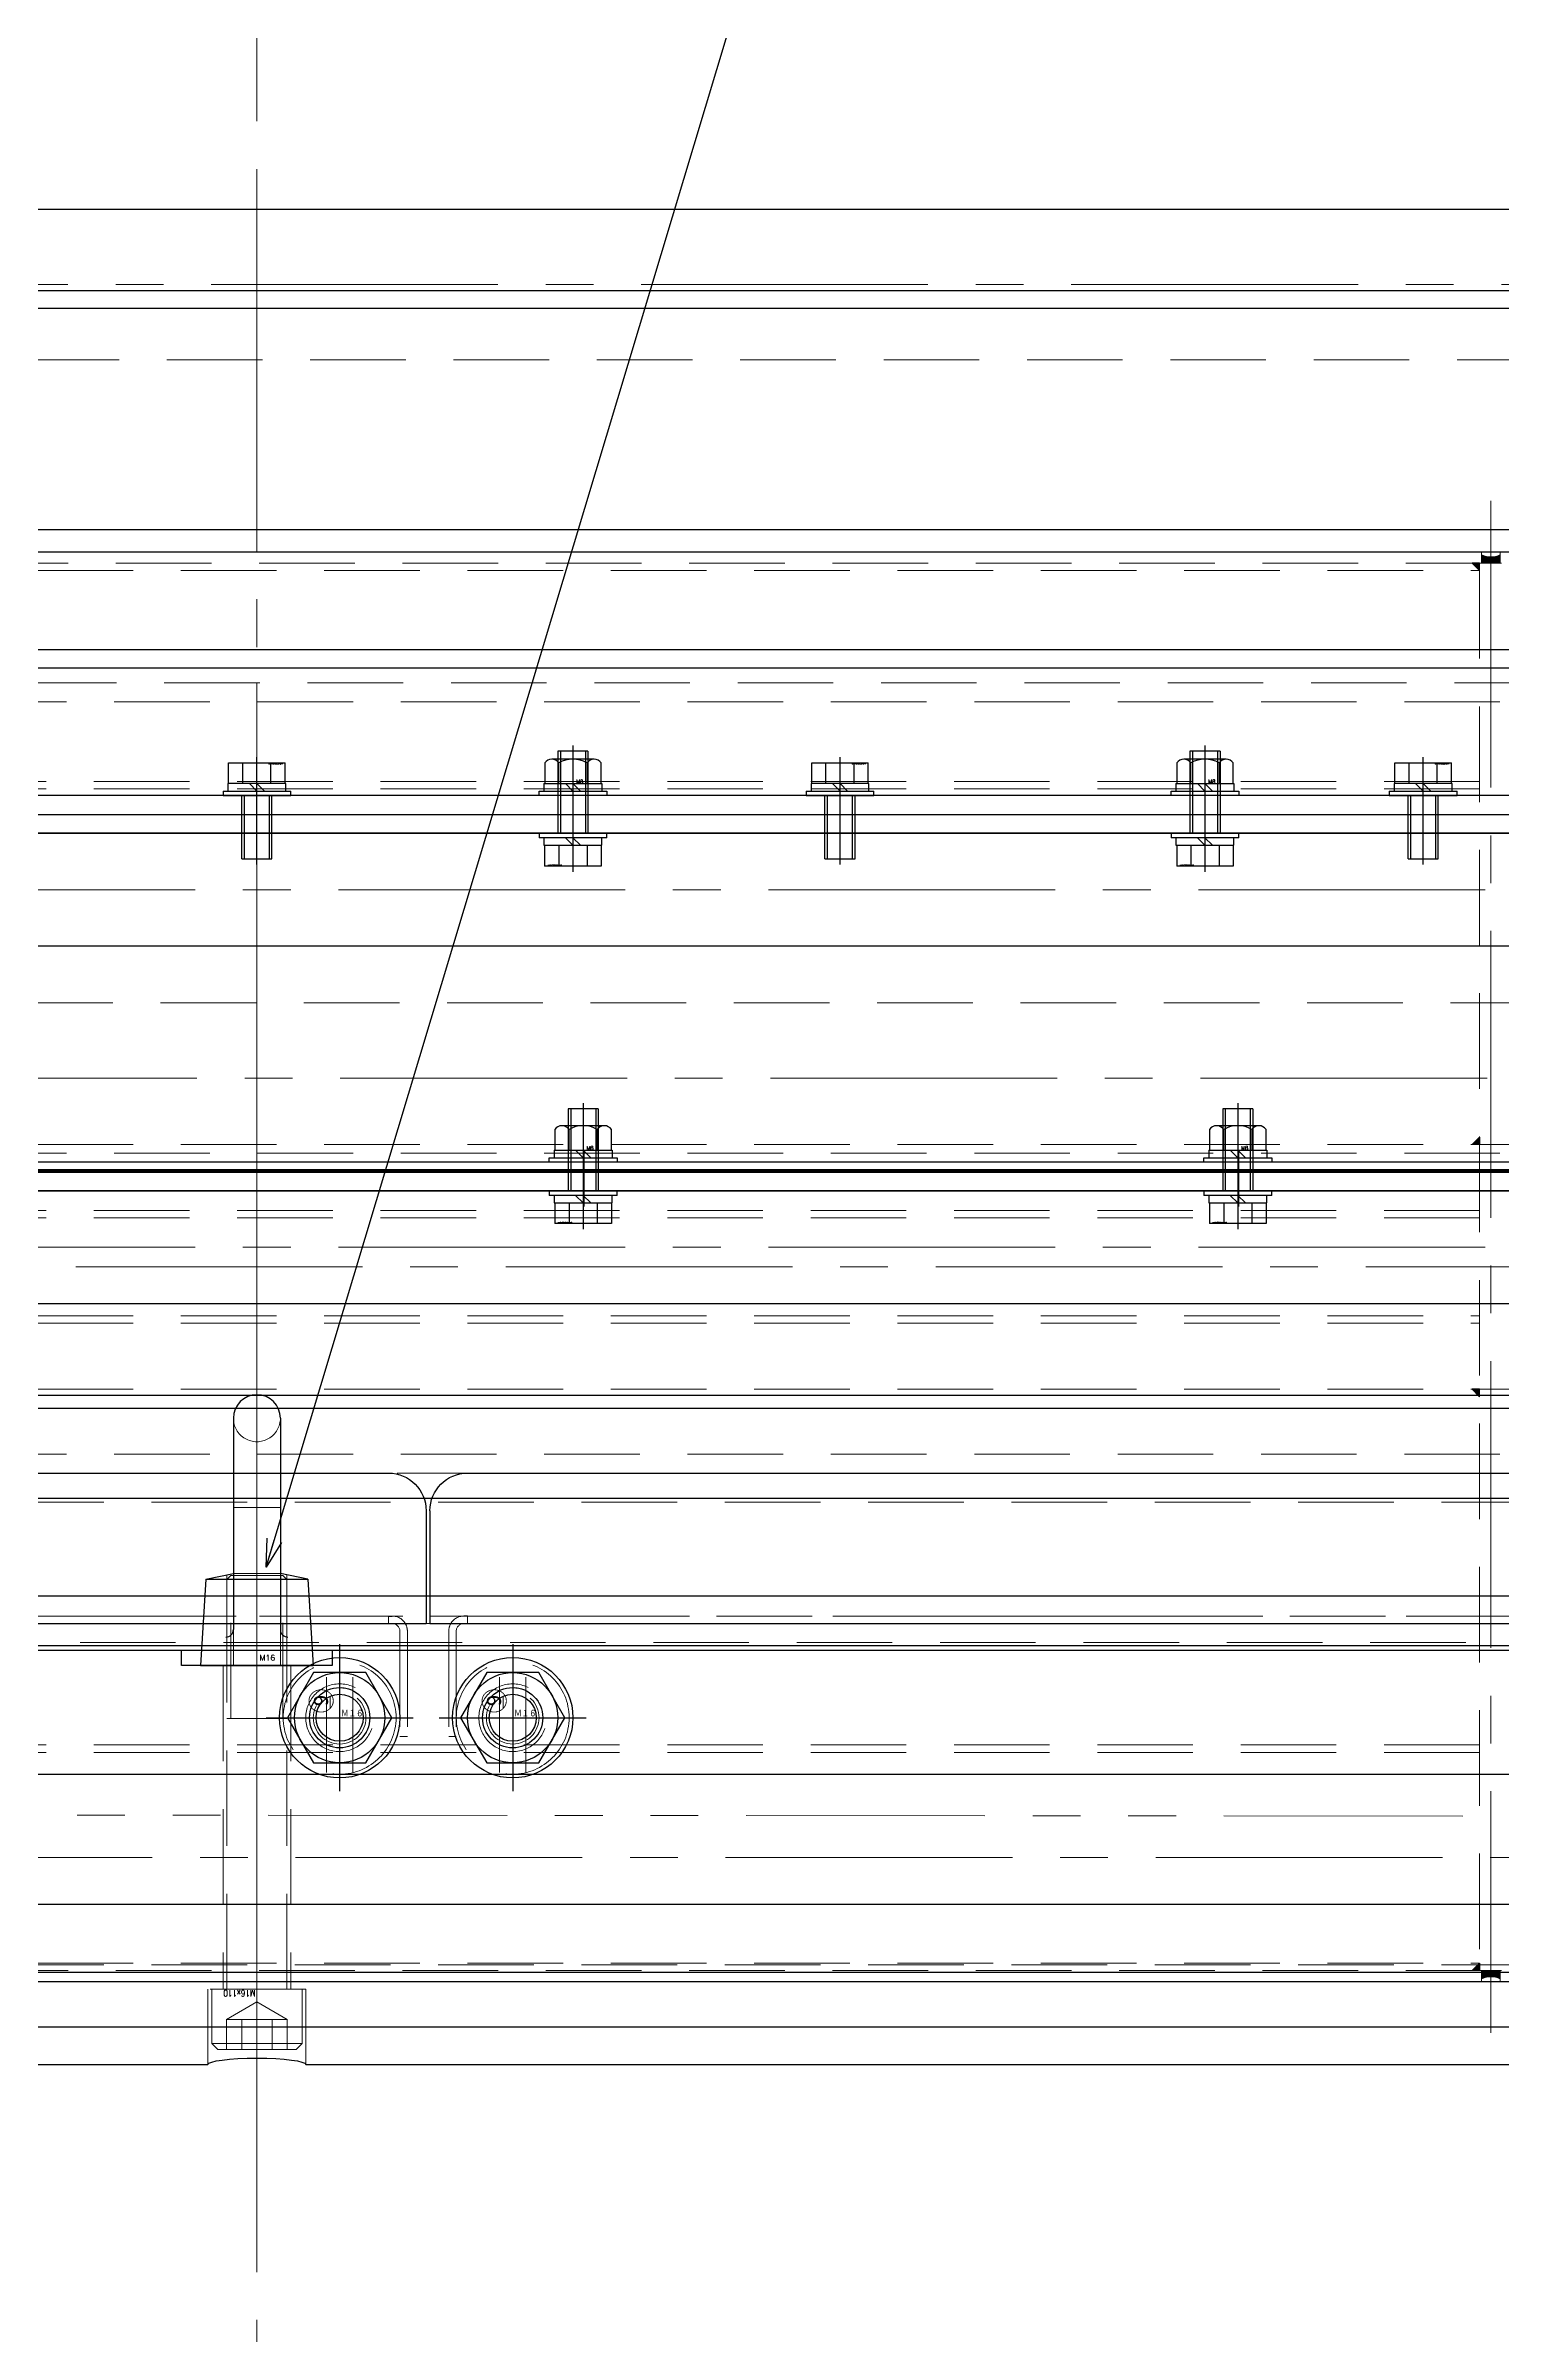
# Model space of a CAD drawing. Header units: millimetres. Extents: x -8731 to 85711, y -14522 to 31379.
# Drawn here: x 1486 to 1873, y 13683 to 14292 of the extents above; entities that cross this region are included whole.
import ezdxf
from ezdxf import colors
from ezdxf.entities.mleader import LeaderData, LeaderLine
from ezdxf.enums import TextEntityAlignment as Align
from ezdxf.math import Vec2, Vec3

# ---------------------------------------------------------------- set-up
doc = ezdxf.new("R2010")
doc.units = ezdxf.units.MM
doc.header["$LTSCALE"] = 4
for name, pattern in [('CENTER2', [28.575, 19.05, -3.175, 3.175, -3.175]), ('HIDDEN', [9.525, 6.35, -3.175]), ('PHANTOM2', [31.75, 15.875, -3.175, 3.175, -3.175, 3.175, -3.175])]:
    doc.linetypes.add(name, pattern=pattern)
for name, color, linetype, lineweight in [('04_HIDDEN', 2, 'HIDDEN', 13), ('05_CENTER', 4, 'CENTER2', 13), ('06_PHANTOM', 2, 'PHANTOM2', 13), ('08_DIM', 3, 'Continuous', 13)]:
    doc.layers.add(name, color=color, linetype=linetype, lineweight=lineweight)
doc.layers.add('10_DRAFT', color=8, linetype='Continuous', lineweight=0, plot=False)
doc.styles.add('KANJI0', font='txt.shx', dxfattribs={"width": 0.9, "height": 30, "bigfont": 'bigfont'})
doc.styles.add('KSS_TXT', font='txt.shx', dxfattribs={"bigfont": 'extfont2.shx'})
doc.styles.add('KSS_TXT_L', font='txt.shx', dxfattribs={"height": 9, "bigfont": 'extfont2.shx'})
doc.styles.get("Standard").update_dxf_attribs({"font": 'txt.shx', "bigfont": 'extfont2.shx'})
doc.dimstyles.new('KSS_DIM', dxfattribs={"dimscale": 3, "dimtxt": 3, "dimasz": 2.5, "dimexe": 1.25, "dimexo": 0.625, "dimtad": 1, "dimdsep": 46, "dimtxsty": 'KSS_TXT', "dimblk": 'OPEN30', "dimcen": 0, "dimazin": 2, "dimtfac": 0.75, "dimtmove": 0, "dimatfit": 3, "dimldrblk": 'OPEN30', "dimfxl": 1, "dimtolj": 1, "dimarcsym": 0})

# ---------------------------------------------------------------- blocks, each defined once
blk = doc.blocks.new('AM_BALLOON1')
at = {"transparency": 16777216}
blk.add_circle((0, 0), 5, dxfattribs=at)
blk.add_attdef('B_NUMBER', text='', height=3, dxfattribs=at).set_placement((0, 0), align=Align.MIDDLE_CENTER)
blk = doc.blocks.new('_OPEN')
at = {"color": 0, "linetype": 'ByBlock'}
for p, q in [((-1, 0.167), (0, 0)), ((0, 0), (-1, -0.167)), ((0, 0), (-1, 0))]:
    blk.add_line(p, q, dxfattribs=at)
blk = doc.blocks.new('A$C509F1DA2_1_1_1')
at = {"color": 0}
for p, q in [((-20, -0.59), (-2000, -0.59)), ((-1990, -115.08), (-30, -115.08))]:
    blk.add_line(p, q, dxfattribs=at)
blk.add_lwpolyline([(-2000, 25.39), (-20, 25.39), (-20, -100.59), (-2000, -100.59)], close=True)
at = {"layer": '04_HIDDEN'}
for p, q in [((-22, 24.39), (-1998, 24.39)), ((-22, -98.59), (-1998, -98.59))]:
    blk.add_line(p, q, dxfattribs=at)
blk = doc.blocks.new('A$C456B4943_1_1_1')
blk.add_blockref('A$C509F1DA2_1_1_1', (10, 67.91))
blk = doc.blocks.new('A$C42EA7A30_1_1_1')
at = {"layer": '05_CENTER'}
blk.add_line((0, 1263.28), (0, -32.62), dxfattribs=at)
blk = doc.blocks.new('A$C67F20274_1_1_1')
h = blk.add_hatch(color=3)
h.dxf.hatch_style = 1
h.paths.add_polyline_path([(0, -2), (0, 0), (-2, 0)])
at = {"color": 3}
blk.add_lwpolyline([(0, 0), (-2, 0), (-2, 0), (0, -2)], close=True, dxfattribs=at)
blk = doc.blocks.new('A$C715E4393_1_1_1')
h = blk.add_hatch(color=3)
h.dxf.hatch_style = 1
h.paths.add_polyline_path([(325.5, 187), (325.5, 189.21, 0.11176), (328, 188.65), (328, 187)])
h.paths.add_polyline_path([(328, 187), (328, 188.65, 0.111762), (330.5, 189.21), (330.5, 187)])
h = blk.add_hatch(color=3)
h.dxf.hatch_style = 1
h.paths.add_polyline_path([(330.5, -187), (330.5, -189.21, 0.11176), (328, -188.65), (328, -187)])
h.paths.add_polyline_path([(328, -187), (328, -188.65, 0.111762), (325.5, -189.21), (325.5, -187)])
at = {"color": 0}
blk.add_lwpolyline([(-990, 190), (990, 190), (990, -190), (-990, -190)], close=True, dxfattribs=at)
at = {"color": 3}
for centre, start, end in [((328, 194.45), 244.49207, 295.50793), ((328, -194.45), 64.49207, 115.50793)]:
    blk.add_arc(centre, 5.81, start, end, dxfattribs=at)
at = {"layer": '04_HIDDEN'}
for p, q in [((325.5, 190), (325.5, 187)), ((330.5, 190), (330.5, 187)), ((-990, 187), (990, 187)), ((-325, 185), (325, 185)), ((325, 187), (325, -187)), ((325, 129), (-325, 129)), ((325, 127), (-325, 127)), ((-325, 32.5), (990, 32.5)), ((325, 15), (-325, 15)), ((325, 13), (-325, 13)), ((-325, -13), (325, -13)), ((-325, -15), (325, -15)), ((-325, -32.5), (990, -32.5)), ((325, -127), (-325, -127)), ((325, -129), (-325, -129)), ((-990, -187), (990, -187)), ((-325, -185), (325, -185)), ((325.5, -190), (325.5, -187)), ((330.5, -190), (330.5, -187))]:
    blk.add_line(p, q, dxfattribs=at)
at = {"layer": '05_CENTER'}
for p, q in [((328, 203.55), (328, -203.55)), ((-1419.76, 0), (1090.76, 0))]:
    blk.add_line(p, q, dxfattribs=at)
for p in [(325, 187), (325, -32.5)]:
    blk.add_blockref('A$C67F20274_1_1_1', p)
at = {"xscale": -1, "rotation": 180}
for p in [(325, 32.5), (325, -187)]:
    blk.add_blockref('A$C67F20274_1_1_1', p, dxfattribs=at)
blk = doc.blocks.new('A$C56A90DFC_1_1')
at = {"xscale": -1}
blk.add_blockref('A$C715E4393_1_1_1', (-1050, 339.8), dxfattribs=at)
blk = doc.blocks.new('A$C46CB4146_1_1_1')
at = {"color": 0}
for p, q in [((-7.51, 8.7), (7.51, 8.7)), ((-7.51, 3.2), (-7.51, 8.7)), ((-3.75, 3.2), (-3.75, 8.7)), ((3.75, 3.2), (3.75, 8.7)), ((7.51, 3.2), (7.51, 8.7)), ((-9, 1.2), (9, 1.2)), ((-9, 1.2), (-9, 0)), ((-7.7, 3.2), (-7.7, 1.2)), ((7.7, 3.2), (-7.7, 3.2)), ((0, 1.2), (-2, 3.2)), ((0, 3.2), (2, 1.2)), ((7.7, 1.2), (7.7, 3.2)), ((9, 0), (9, 1.2)), ((-9, 0), (9, 0))]:
    blk.add_line(p, q, dxfattribs=at)
at = {"color": 0, "linetype": 'CENTER2'}
blk.add_line((0, -23.3), (0, 10.2), dxfattribs=at)
at = {"color": 0, "linetype": 'HIDDEN'}
for p, q in [((-4, -21.8), (-4, 0)), ((-3.32, -21.8), (-3.32, 0)), ((3.32, -21.8), (3.32, 0)), ((4, -21.8), (4, 0)), ((-4, -21.8), (4, -21.8))]:
    blk.add_line(p, q, dxfattribs=at)
at = {"layer": '10_DRAFT', "style": 'KSS_TXT_L'}
blk.add_text('BT-M8x25L,SW,PW', height=0.3, dxfattribs=at).set_placement((2.97, 8.36))
blk = doc.blocks.new('M8Nza_1_1_1')
at = {"color": 0}
for p, q in [((-7.5, 8.69), (-7.5, 3.2)), ((5.62, 9.7), (-5.63, 9.7)), ((-3.75, 3.2), (-3.75, 8.69)), ((3.75, 8.69), (3.75, 3.2)), ((7.5, 3.2), (7.5, 8.69)), ((-7.7, 3.2), (7.7, 3.2)), ((-7.7, 3.2), (-7.7, 1.2)), ((0, 1.2), (-2, 3.2)), ((0, 3.2), (2, 1.2)), ((7.7, 3.2), (7.7, 1.2))]:
    blk.add_line(p, q, dxfattribs=at)
at = {"color": 0, "linetype": 'CENTER2'}
blk.add_line((0, 9.7), (0, 0), dxfattribs=at)
at = {"color": 0}
blk.add_lwpolyline([(-9, 1.2), (9, 1.2), (9, 0), (-9, 0)], close=True, dxfattribs=at)
for centre, radius, start, end in [((-5.63, 7.45), 2.25, 33.626, 146.374), ((0, 2.2), 7.5, 60, 120), ((5.62, 7.45), 2.25, 33.626, 146.374)]:
    blk.add_arc(centre, radius, start, end, dxfattribs=at)
at = {"layer": '10_DRAFT', "style": 'KSS_TXT'}
blk.add_text('M8', height=1, dxfattribs=at).set_placement((0.87, 3.27))
blk = doc.blocks.new('A$C24C71BDE_1_1_1')
blk.add_lwpolyline([(952.5, 5), (-952.5, 5), (-952.5, 0), (952.5, 0)], close=True)
at = {"layer": '05_CENTER'}
for p, q in [((84, -4.82), (84, 9.82)), ((252, -4.82), (252, 9.82))]:
    blk.add_line(p, q, dxfattribs=at)
blk = doc.blocks.new('A$C47C53CF3_1_1_1')
at = {"color": 0}
for points in [[(-952.5, 0), (952.5, 0), (952.5, -5), (-952.5, -5)], [(-1118, -5), (1118, -5), (1120, -7), (1120, -33), (1118, -35), (-1118, -35), (-1120, -33), (-1120, -7)]]:
    blk.add_lwpolyline(points, close=True, dxfattribs=at)
at = {"layer": '05_CENTER'}
for p, q in [((84, -9.18), (84, 3.91)), ((252, -9.18), (252, 3.91)), ((1126.59, -20), (-1126.04, -20))]:
    blk.add_line(p, q, dxfattribs=at)
at = {"layer": '10_DRAFT'}
blk.add_line((0, -35), (0, 0), dxfattribs=at)
at = {"rotation": 180}
for p in [(84, -5), (252, -5)]:
    blk.add_blockref('A$C46CB4146_1_1_1', p, dxfattribs=at)
for name, p in [('M8Nza_1_1_1', (84, 5)), ('M8Nza_1_1_1', (252, 5)), ('A$C24C71BDE_1_1_1', (0, 0))]:
    blk.add_blockref(name, p)
blk = doc.blocks.new('A$C435F0BD9_1_1_1')
at = {"color": 0}
for p, q in [((-7.51, 8.7), (7.51, 8.7)), ((-7.51, 3.2), (-7.51, 8.7)), ((-3.75, 3.2), (-3.75, 8.7)), ((3.75, 3.2), (3.75, 8.7)), ((7.51, 3.2), (7.51, 8.7)), ((-9, 1.2), (9, 1.2)), ((-9, 1.2), (-9, 0)), ((-7.7, 3.2), (-7.7, 1.2)), ((7.7, 3.2), (-7.7, 3.2)), ((0, 1.2), (-2, 3.2)), ((0, 3.2), (2, 1.2)), ((7.7, 1.2), (7.7, 3.2)), ((9, 0), (9, 1.2)), ((-9, 0), (9, 0))]:
    blk.add_line(p, q, dxfattribs=at)
at = {"color": 0, "linetype": 'CENTER2'}
blk.add_line((0, -18.3), (0, 10.2), dxfattribs=at)
at = {"color": 0, "linetype": 'HIDDEN'}
for p, q in [((-4, -16.8), (-4, 0)), ((-3.32, -16.8), (-3.32, 0)), ((3.32, -16.8), (3.32, 0)), ((4, -16.8), (4, 0)), ((-4, -16.8), (4, -16.8))]:
    blk.add_line(p, q, dxfattribs=at)
at = {"layer": '10_DRAFT', "style": 'KSS_TXT_L'}
blk.add_text('BT-M8x20L,SW,PW', height=0.3, dxfattribs=at).set_placement((3.15, 8.36))
blk = doc.blocks.new('A$C22662586_1_1_1')
at = {"color": 0}
blk.add_lwpolyline([(-995, 0), (995, 0), (995, 2), (-995, 2)], close=True, dxfattribs=at)
at = {"layer": '05_CENTER'}
for p, q in [((87, 4.23), (87, -2.35)), ((261, 4.23), (261, -2.35))]:
    blk.add_line(p, q, dxfattribs=at)
blk = doc.blocks.new('A$C66DB7377_1_1_1')
at = {"color": 0}
for points in [[(-995, 0), (995, 0), (995, -5), (-995, -5)], [(-1118, -5), (1118, -5), (1120, -7), (1120, -33), (1118, -35), (-1118, -35), (-1120, -33), (-1120, -7)]]:
    blk.add_lwpolyline(points, close=True, dxfattribs=at)
at = {"layer": '05_CENTER'}
for p, q in [((87, -9.18), (87, 3.91)), ((261, -9.18), (261, 3.91)), ((1126.59, -20), (-1126.04, -20))]:
    blk.add_line(p, q, dxfattribs=at)
at = {"layer": '10_DRAFT'}
blk.add_line((0, -35), (0, 0), dxfattribs=at)
blk = doc.blocks.new('A$C217E54E0_1_1_1')
blk.add_lwpolyline([(-995, 0), (995, 0), (995, 0.3), (-995, 0.3)], close=True)
at = {"layer": '05_CENTER'}
for p, q in [((87, -4.82), (87, 5.12)), ((261, -4.82), (261, 5.12))]:
    blk.add_line(p, q, dxfattribs=at)
blk = doc.blocks.new('A$C4FD739D8_1_1')
for p, q in [((83.73, 20.3), (83.73, 20)), ((257.73, 20.3), (257.73, 20))]:
    blk.add_line(p, q)
at = {"rotation": 180}
for p in [(86.73, 15), (260.73, 15)]:
    blk.add_blockref('A$C46CB4146_1_1_1', p, dxfattribs=at)
for name, p in [('M8Nza_1_1_1', (86.73, 22.6)), ('M8Nza_1_1_1', (260.73, 22.6)), ('A$C217E54E0_1_1_1', (0, 20.3)), ('A$C217E54E0_1_1_1', (0, 20)), ('A$C22662586_1_1_1', (0, 20.6)), ('A$C66DB7377_1_1_1', (0, 20))]:
    blk.add_blockref(name, p)
blk = doc.blocks.new('A$C43C202D3_1_1')
for name, p in [('A$C47C53CF3_1_1_1', (-1075, 460)), ('A$C435F0BD9_1_1_1', (-1075, 465)), ('A$C435F0BD9_1_1_1', (-920, 465)), ('A$C435F0BD9_1_1_1', (-765, 465)), ('A$C24C71BDE_1_1_1', (-1075, 460)), ('A$C4FD739D8_1_1', (-1075, 345))]:
    blk.add_blockref(name, p)
blk = doc.blocks.new('A$C1BA62567_1_1')
at = {"color": 0}
for p, q in [((-20, 55), (-20, 51)), ((20, 51), (20, 55)), ((-20, 51), (20, 51))]:
    blk.add_line(p, q, dxfattribs=at)
for points in [[(-13, -55), (-1098, -55), (-1100, -53), (-1100, 53), (-1098, 55), (-20, 55)], [(20, 55), (1098, 55), (1100, 53), (1100, -53), (1098, -55), (13, -55)]]:
    blk.add_lwpolyline(points, dxfattribs=at)
blk.add_ellipse((0, -55), major_axis=(-13, 0), ratio=0.132275, start_param=3.141593, end_param=6.283185, dxfattribs=at)
at = {"layer": '04_HIDDEN'}
for p, q in [((-9, 51), (-9, -35)), ((9, 51), (9, -35)), ((-13, -35), (-13, -55)), ((-13, -35), (13, -35)), ((13, -35), (13, -55))]:
    blk.add_line(p, q, dxfattribs=at)
at = {"layer": '05_CENTER'}
for p, q in [((0, -59.94), (0, 59.94)), ((-1115.2, 0), (1115.2, 0))]:
    blk.add_line(p, q, dxfattribs=at)
blk = doc.blocks.new('A$C595E0D32_1_1')
at = {"color": 0}
for p, q in [((-6.25, 65.75), (-6.25, 9.58)), ((6.25, 65.75), (6.25, 9.58)), ((-13.54, 23), (-6.25, 24.5)), ((13.54, 23), (6.25, 24.5)), ((-13.54, 23), (-15, 0)), ((-13.54, 23), (13.54, 23)), ((13.54, 23), (15, 0)), ((-15, 0), (15, 0))]:
    blk.add_line(p, q, dxfattribs=at)
for centre, radius, start, end in [((0, 65.75), 6.25, 0, 180), ((-8.25, 9.58), 2, 270, 0), ((8.25, 9.58), 2, 180, 270)]:
    blk.add_arc(centre, radius, start, end, dxfattribs=at)
at = {"layer": '04_HIDDEN', "color": 0}
for p, q in [((6.25, 24.5), (-6.25, 24.5)), ((-6.25, 0), (-6.25, 24.5)), ((6.25, 24.5), (6.25, 0)), ((-8, 24.14), (-8, 0)), ((8, 0), (8, 24.14))]:
    blk.add_line(p, q, dxfattribs=at)
blk.add_arc((0, 65.75), 6.25, 180, 0, dxfattribs=at)
at = {"layer": '05_CENTER', "color": 0}
blk.add_line((0, 75.2), (0, -3.28), dxfattribs=at)
at = {"layer": '10_DRAFT'}
blk.add_line((-6.25, 42), (6.25, 42), dxfattribs=at)
at = {"layer": '10_DRAFT', "style": 'KSS_TXT'}
blk.add_text('M16', height=1.5, dxfattribs=at).set_placement((0.75, 1.35))
blk = doc.blocks.new('A$C5A066D84_1_1')
at = {"color": 0}
for p, q in [((-945, 430.42), (945, 430.42)), ((-945, 362.97), (945, 362.97)), ((-945, 361.68), (945, 361.68)), ((-945, 298.67), (945, 298.67)), ((-945, 295.19), (945, 295.19)), ((945, -20), (-945, -20))]:
    blk.add_line(p, q, dxfattribs=at)
for p, q in [((-945, 101.92), (945, 101.92)), ((-945, 97.07), (945, 97.07)), ((-945, 65.21), (945, 65.21)), ((-945, 6.34), (945, 6.34)), ((-945, 1.68), (945, 1.68))]:
    blk.add_line(p, q)
at = {"layer": '04_HIDDEN'}
blk.add_line((-954, 20), (954, 20), dxfattribs=at)
at = {"layer": '05_CENTER'}
blk.add_line((-1092.78, 0), (1092.78, 0), dxfattribs=at)
at = {"layer": '10_DRAFT'}
blk.add_line((0, 20), (0, -20), dxfattribs=at)
blk = doc.blocks.new('A$C11311CD3_1_1_1')
at = {"color": 0}
blk.add_lwpolyline([(-939, 105), (939, 105), (940, 104), (940, -104), (939, -105), (-939, -105), (-940, -104), (-940, 104)], close=True, dxfattribs=at)
at = {"layer": '04_HIDDEN'}
for p, q in [((-940, 99.95), (940, 99.95)), ((-940, -99.95), (940, -99.95))]:
    blk.add_line(p, q, dxfattribs=at)
for points in [[(-940, 20), (940, 20)], [(940, -20), (-940, -20)]]:
    blk.add_lwpolyline(points, dxfattribs=at)
at = {"layer": '05_CENTER'}
blk.add_line((-1012.78, 0), (1012.78, 0), dxfattribs=at)
at = {"layer": '10_DRAFT'}
blk.add_line((0, 105), (0, -105), dxfattribs=at)
blk = doc.blocks.new('A$C39185EFE_1')
at = {"color": 0, "linetype": 'CENTER2'}
blk.add_line((0, 19), (0, -113), dxfattribs=at)
at = {"color": 0}
for p, q in [((-12, 14.4), (-10.4, 16)), ((-12, 14.4), (-12, 0)), ((12, 14.4), (-12, 14.4)), ((10.4, 16), (-10.4, 16)), ((12, 14.4), (10.4, 16)), ((12, 14.4), (12, 0)), ((12, 0), (-12, 0)), ((-8, 0), (-8, -108.92)), ((8, 0), (8, -108.92)), ((8, -72), (-8, -72)), ((-6.92, -72), (-6.92, -110)), ((6.92, -72), (6.92, -110)), ((-8, -76), (-8, -76)), ((8, -108.92), (-8, -108.92)), ((-8, -108.92), (-6.92, -110)), ((8, -108.92), (6.92, -110)), ((6.92, -110), (-6.92, -110))]:
    blk.add_line(p, q, dxfattribs=at)
at = {"color": 0, "linetype": 'HIDDEN'}
for p, q in [((-8.08, 16), (-8.08, 8)), ((-4.04, 16), (-4.04, 8)), ((4.04, 16), (4.04, 8)), ((8.08, 16), (8.08, 8)), ((-8.08, 8), (0, 3.33)), ((8.08, 8), (-8.08, 8)), ((8.08, 8), (0, 3.33))]:
    blk.add_line(p, q, dxfattribs=at)
at = {"layer": '10_DRAFT', "style": 'KANJI0', "width": 0.82}
blk.add_text('M16x110', height=1.714, dxfattribs=at).set_placement((0.41, 0.18))
blk = doc.blocks.new('A$C1ACF5523_1_1')
at = {"xscale": -1, "rotation": 180}
blk.add_blockref('A$C1BA62567_1_1', (1050, 467.17), dxfattribs=at)
blk.add_blockref('A$C5A066D84_1_1', (1050, 49.2))
at = {"color": 4, "rotation": 180}
blk.add_blockref('A$C595E0D32_1_1', (1050, 416.17), dxfattribs=at)
at = {"layer": '04_HIDDEN'}
for name, p in [('A$C39185EFE_1', (1050, 502.17)), ('A$C11311CD3_1_1_1', (1050, 260.03))]:
    blk.add_blockref(name, p, dxfattribs=at)
blk = doc.blocks.new('_Open30')
at = {"color": 0, "linetype": 'ByBlock', "lineweight": -2}
for p, q in [((-1, 0.268), (0, 0)), ((0, 0), (-1, -0.268)), ((0, 0), (-1, 0))]:
    blk.add_line(p, q, dxfattribs=at)
blk = doc.blocks.new('A$C715B031A_1_1')
at = {"color": 0}
blk.add_lwpolyline([(-245, 20), (2325, 20), (2325, -18), (2323, -20), (-243, -20), (-245, -18)], close=True, dxfattribs=at)
for centre in [(1037, -5), (1083, -5)]:
    blk.add_circle(centre, 9, dxfattribs=at)
at = {"layer": '04_HIDDEN'}
blk.add_line((-245, 15), (2325, 15), dxfattribs=at)
at = {"layer": '05_CENTER'}
for p, q in [((1037, -19.81), (1037, 9.81)), ((1083, -19.81), (1083, 9.81)), ((1022.19, -5), (1051.81, -5)), ((1068.19, -5), (1097.81, -5))]:
    blk.add_line(p, q, dxfattribs=at)
blk = doc.blocks.new('16b_1_1_1')
at = {"color": 0, "linetype": 'CENTER2'}
for p, q in [((0, 19.54), (0, -19.54)), ((-19.54, 0), (19.54, 0))]:
    blk.add_line(p, q, dxfattribs=at)
at = {"color": 0}
for p, q in [((-6.92, 11.99), (-13.85, 0)), ((6.93, 11.99), (-6.92, 11.99)), ((13.85, 0), (6.93, 11.99)), ((-13.85, 0), (-6.92, -11.99)), ((6.93, -11.99), (13.85, 0)), ((-6.92, -11.99), (6.93, -11.99))]:
    blk.add_line(p, q, dxfattribs=at)
for radius in [16, 11.99, 8, 6.25]:
    blk.add_circle((0, 0), radius, dxfattribs=at)
at = {"layer": '10_DRAFT', "style": 'KANJI0', "width": 0.82}
blk.add_text('Ｍ１６', height=1.714, dxfattribs=at).set_placement((0.41, 0.18))
blk = doc.blocks.new('A$C28D5414C_1_1')
at = {"color": 0}
for radius in [15, 8, 7]:
    blk.add_circle((0, 0), radius, dxfattribs=at)
at = {"layer": '04_HIDDEN'}
for p, q in [((-14.59, 3.5), (14.59, 3.5)), ((-14.59, -3.5), (14.59, -3.5))]:
    blk.add_line(p, q, dxfattribs=at)
at = {"layer": '05_CENTER'}
for p, q in [((0, 18), (0, -18)), ((-18, 0), (18, 0))]:
    blk.add_line(p, q, dxfattribs=at)
at = {"layer": '10_DRAFT'}
blk.add_line((2.6, 2.53), (5.59, 2.53), dxfattribs=at)
at = {"layer": '10_DRAFT', "style": 'KSS_TXT'}
blk.add_text('⑨', height=6, dxfattribs=at).set_placement((1.17, 1.61))
blk = doc.blocks.new('A$C3BCF241E_1_1')
at = {"color": 0}
blk.add_lwpolyline([(0, 27), (-2635, 27, 0.353018), (-2654.55, 11.23), (-2679.21, -102.59, 0.798529), (-2617.34, -131.45), (-2540.81, -32.74, -0.232047), (-2524.98, -25), (-0.02, -27, 1.000411), (0, 27)], format="xyb", dxfattribs=at)
blk = doc.blocks.new('A$C58F16505_1_1')
at = {"color": 0}
for p, q in [((-193, 70), (-1250, 70)), ((-1260, 60), (-1260, 30)), ((-1250, 32), (-1251, 32)), ((-143.76, 30), (-1260, 30))]:
    blk.add_line(p, q, dxfattribs=at)
blk.add_arc((-1250, 60), 10, 90, 180, dxfattribs=at)
at = {"layer": '04_HIDDEN'}
for p, q in [((-3, 32), (-1260, 32)), ((-1250, 30), (-1250, 32)), ((-1255, 28), (-1255, 0)), ((-1253, 28), (-1253, 0)), ((-1255, 0), (-1253, 0))]:
    blk.add_line(p, q, dxfattribs=at)
for radius, start, end in [(4, 90, 150), (4, 150, 180), (2, 90, 180)]:
    blk.add_arc((-1251, 28), radius, start, end, dxfattribs=at)
blk = doc.blocks.new('A$C546C4D54_1_1')
at = {"color": 0}
for p, q in [((-3, 70), (-970, 70)), ((7, 60), (7, 30)), ((-3, 32), (-2, 32)), ((7, 30), (-1107.25, 30))]:
    blk.add_line(p, q, dxfattribs=at)
blk.add_arc((-3, 60), 10, 0, 90, dxfattribs=at)
at = {"layer": '04_HIDDEN'}
for p, q in [((7, 32), (-1250, 32)), ((-3, 30), (-3, 32)), ((0, 28), (0, 0)), ((2, 28), (2, 0)), ((2, 0), (0, 0))]:
    blk.add_line(p, q, dxfattribs=at)
for radius, start, end in [(4, 30, 90), (2, 0, 90), (4, 0, 30)]:
    blk.add_arc((-2, 28), radius, start, end, dxfattribs=at)
blk = doc.blocks.new('A$C136408E9_1_1')
blk.add_line((2095, 15), (-116.77, 15))
at = {"rotation": 180}
for p in [(957, 0), (1003, 0)]:
    blk.add_blockref('16b_1_1_1', p, dxfattribs=at)
at = {"xscale": -1, "rotation": 180}
for name, p in [('A$C546C4D54_1_1', (972, 5)), ('A$C58F16505_1_1', (2240, 5))]:
    blk.add_blockref(name, p, dxfattribs=at)
at = {"layer": '04_HIDDEN', "xscale": -1, "rotation": 180}
blk.add_blockref('A$C715B031A_1_1', (-80, -5), dxfattribs=at)
at = {"layer": '04_HIDDEN', "rotation": 270}
for p in [(957, 0), (1003, 0)]:
    blk.add_blockref('A$C28D5414C_1_1', p, dxfattribs=at)
at = {"layer": '06_PHANTOM', "color": 6, "rotation": 180}
blk.add_blockref('A$C3BCF241E_1_1', (-360, 0), dxfattribs=at)

msp = doc.modelspace()

# ---------------------------------------------------------------- block references
for name, p in [('A$C42EA7A30_1_1_1', (1541.84416, 13427.26365)), ('A$C43C202D3_1_1', (2616.84415, 13627.26365)), ('A$C456B4943_1_1_1', (2541.84416, 13812.26365))]:
    msp.add_blockref(name, p)
at = {"rotation": 180}
for name, p in [('A$C1ACF5523_1_1', (2591.84417, 14277.26365)), ('A$C136408E9_1_1', (2566.84417, 13847.26369))]:
    msp.add_blockref(name, p, dxfattribs=at)
at = {"xscale": -1}
msp.add_blockref('A$C56A90DFC_1_1', (491.84416, 13627.26365), dxfattribs=at)

# ---------------------------------------------------------------- leaders
at = {"layer": '08_DIM', "color": 4}
msp.add_leader([(1544.31876, 13887.24007), (1878.20703, 14996.80553)], dimstyle='KSS_DIM', dxfattribs=at)
at = {"layer": '08_DIM'}
ml = msp.add_multileader_block('Standard', dxfattribs=at)
ml.set_content('AM_BALLOON1', color=256, scale=15)
ml.set_attribute('B_NUMBER', 'AU', width=0)
ml.set_leader_properties(color=256, linetype='ByLayer', lineweight=-1)
ml.set_arrow_properties(name='OPEN')
ml.build(insert=Vec2(0, 0))
ml.multileader.update_dxf_attribs({"leader_type": 0, "has_dogleg": 0, "text_right_attachment_type": 6, "dogleg_length": 0, "arrow_head_size": 30, "scale": 15, "block_connection_type": 1})
ctx = ml.context
ctx.base_point, ctx.scale, ctx.char_height, ctx.arrow_head_size, ctx.landing_gap_size, ctx.plane_origin = Vec3(5844.83769, 21132.80583), 15, 60, 30, 30, Vec3(5844.83769, 21132.80583)
ctx.right_attachment, ctx.attachment_type = 6, 1
notes = []
notes.append((ctx, [(0, (0, 0, 0), (0, 0), (1, 0), 1, [])]))
ctx.block.insert = Vec3(5844.83769, 21132.80583)
ml = msp.add_multileader_block('Standard', dxfattribs=at)
ml.set_content('AM_BALLOON1', color=256, scale=15)
ml.set_attribute('B_NUMBER', 'AF', width=0)
ml.set_leader_properties(color=256, linetype='ByLayer', lineweight=-1)
ml.set_arrow_properties(name='OPEN')
ml.build(insert=Vec2(0, 0))
ml.multileader.update_dxf_attribs({"leader_type": 0, "has_dogleg": 0, "text_right_attachment_type": 6, "dogleg_length": 0, "arrow_head_size": 30, "scale": 15, "block_connection_type": 1})
ctx = ml.context
ctx.base_point, ctx.scale, ctx.char_height, ctx.arrow_head_size, ctx.landing_gap_size, ctx.plane_origin = Vec3(8262.14661, 16915.24927), 15, 60, 30, 30, Vec3(8262.14661, 16915.24927)
ctx.right_attachment, ctx.attachment_type = 6, 1
notes.append((ctx, [(0, (0, 0, 0), (0, 0), (1, 0), 1, [])]))
ctx.block.insert = Vec3(8262.14661, 16915.24927)
ml = msp.add_multileader_block('Standard', dxfattribs=at)
ml.set_content('AM_BALLOON1', color=256, scale=15)
ml.set_attribute('B_NUMBER', 'X', width=0)
ml.set_leader_properties(color=256, linetype='ByLayer', lineweight=-1)
ml.set_arrow_properties(name='OPEN')
ml.build(insert=Vec2(0, 0))
ml.multileader.update_dxf_attribs({"leader_type": 0, "has_dogleg": 0, "text_right_attachment_type": 6, "dogleg_length": 0, "arrow_head_size": 30, "scale": 15, "block_connection_type": 1})
ctx = ml.context
ctx.base_point, ctx.scale, ctx.char_height, ctx.arrow_head_size, ctx.landing_gap_size, ctx.plane_origin = Vec3(1602.58602, 16814.40542), 15, 60, 30, 30, Vec3(1602.58602, 16814.40542)
ctx.right_attachment, ctx.attachment_type = 6, 1
notes.append((ctx, [(0, (0, 0, 0), (0, 0), (1, 0), 1, [])]))
ctx.block.insert = Vec3(1602.58602, 16814.40542)
ml = msp.add_multileader_block('Standard', dxfattribs=at)
ml.set_content('AM_BALLOON1', color=256, scale=15)
ml.set_attribute('B_NUMBER', 'AO', width=0)
ml.set_leader_properties(color=256, linetype='ByLayer', lineweight=-1)
ml.set_arrow_properties(name='OPEN')
ml.build(insert=Vec2(0, 0))
ml.multileader.update_dxf_attribs({"leader_type": 0, "has_dogleg": 0, "text_right_attachment_type": 6, "dogleg_length": 0, "arrow_head_size": 30, "scale": 15, "block_connection_type": 1})
ctx = ml.context
ctx.base_point, ctx.scale, ctx.char_height, ctx.arrow_head_size, ctx.landing_gap_size, ctx.plane_origin = Vec3(11532.59715, 15665.61266), 15, 60, 30, 30, Vec3(11532.59715, 15665.61266)
ctx.right_attachment, ctx.attachment_type = 6, 1
notes.append((ctx, [(0, (0, 0, 0), (0, 0), (1, 0), 1, [])]))
ctx.block.insert = Vec3(11532.59715, 15665.61266)
ml = msp.add_multileader_block('Standard', dxfattribs=at)
ml.set_content('AM_BALLOON1', color=256, scale=15)
ml.set_attribute('B_NUMBER', 'D', width=0)
ml.set_leader_properties(color=256, linetype='ByLayer', lineweight=-1)
ml.set_arrow_properties(name='OPEN')
ml.build(insert=Vec2(0, 0))
ml.multileader.update_dxf_attribs({"leader_type": 0, "has_dogleg": 0, "text_right_attachment_type": 6, "dogleg_length": 0, "arrow_head_size": 30, "scale": 15, "block_connection_type": 1})
ctx = ml.context
ctx.base_point, ctx.scale, ctx.char_height, ctx.arrow_head_size, ctx.landing_gap_size, ctx.plane_origin = Vec3(9708.75838, 15394.05003), 15, 60, 30, 30, Vec3(9708.75838, 15394.05003)
ctx.right_attachment, ctx.attachment_type = 6, 1
notes.append((ctx, [(0, (0, 0, 0), (0, 0), (1, 0), 1, [])]))
ctx.block.insert = Vec3(9708.75838, 15394.05003)
ml = msp.add_multileader_block('Standard', dxfattribs=at)
ml.set_content('AM_BALLOON1', color=256, scale=15)
ml.set_attribute('B_NUMBER', 'E', width=0)
ml.set_leader_properties(color=256, linetype='ByLayer', lineweight=-1)
ml.set_arrow_properties(name='OPEN')
ml.build(insert=Vec2(0, 0))
ml.multileader.update_dxf_attribs({"leader_type": 0, "has_dogleg": 0, "text_right_attachment_type": 6, "dogleg_length": 0, "arrow_head_size": 30, "scale": 15, "block_connection_type": 1})
ctx = ml.context
ctx.base_point, ctx.scale, ctx.char_height, ctx.arrow_head_size, ctx.landing_gap_size, ctx.plane_origin = Vec3(4125.87913, 15299.50665), 15, 60, 30, 30, Vec3(4141.62998, 15072.38033)
ctx.right_attachment, ctx.attachment_type = 6, 1
notes.append((ctx, [(0, (0, 0, 0), (0, 0), (1, 0), 1, [])]))
ctx.block.insert = Vec3(4125.87913, 15299.50665)
ml = msp.add_multileader_block('Standard', dxfattribs=at)
ml.set_content('AM_BALLOON1', color=256, scale=15)
ml.set_attribute('B_NUMBER', 'A', width=0)
ml.set_leader_properties(color=256, linetype='ByLayer', lineweight=-1)
ml.set_arrow_properties(name='OPEN')
ml.build(insert=Vec2(0, 0))
ml.multileader.update_dxf_attribs({"leader_type": 0, "has_dogleg": 0, "text_right_attachment_type": 6, "dogleg_length": 0, "arrow_head_size": 30, "scale": 15, "block_connection_type": 1})
ctx = ml.context
ctx.base_point, ctx.scale, ctx.char_height, ctx.arrow_head_size, ctx.landing_gap_size, ctx.plane_origin = Vec3(13148.43876, 15210.37146), 15, 60, 30, 30, Vec3(13148.43876, 15210.37146)
ctx.right_attachment, ctx.attachment_type = 6, 1
notes.append((ctx, [(0, (0, 0, 0), (0, 0), (1, 0), 1, [])]))
ctx.block.insert = Vec3(13148.43876, 15210.37146)
ml = msp.add_multileader_block('Standard', dxfattribs=at)
ml.set_content('AM_BALLOON1', color=256, scale=15)
ml.set_attribute('B_NUMBER', 'B', width=0)
ml.set_leader_properties(color=256, linetype='ByLayer', lineweight=-1)
ml.set_arrow_properties(name='OPEN')
ml.build(insert=Vec2(0, 0))
ml.multileader.update_dxf_attribs({"leader_type": 0, "has_dogleg": 0, "text_right_attachment_type": 6, "dogleg_length": 0, "arrow_head_size": 30, "scale": 15, "block_connection_type": 1})
ctx = ml.context
ctx.base_point, ctx.scale, ctx.char_height, ctx.arrow_head_size, ctx.landing_gap_size, ctx.plane_origin = Vec3(13018.80587, 15068.9297), 15, 60, 30, 30, Vec3(13018.80587, 15068.9297)
ctx.right_attachment, ctx.attachment_type = 6, 1
notes.append((ctx, [(0, (0, 0, 0), (0, 0), (1, 0), 1, [])]))
ctx.block.insert = Vec3(13018.80587, 15068.9297)
ml = msp.add_multileader_block('Standard', dxfattribs=at)
ml.set_content('AM_BALLOON1', color=256, scale=15)
ml.set_attribute('B_NUMBER', 'AS', width=0)
ml.set_leader_properties(color=256, linetype='ByLayer', lineweight=-1)
ml.set_arrow_properties(name='OPEN')
ml.build(insert=Vec2(0, 0))
ml.multileader.update_dxf_attribs({"leader_type": 0, "has_dogleg": 0, "text_right_attachment_type": 6, "dogleg_length": 0, "arrow_head_size": 30, "scale": 15, "block_connection_type": 1})
ctx = ml.context
ctx.base_point, ctx.scale, ctx.char_height, ctx.arrow_head_size, ctx.landing_gap_size, ctx.plane_origin = Vec3(4130.22531, 15020.06589), 15, 60, 30, 30, Vec3(4145.97616, 14792.93957)
ctx.right_attachment, ctx.attachment_type = 6, 1
notes.append((ctx, [(0, (0, 0, 0), (0, 0), (1, 0), 1, [])]))
ctx.block.insert = Vec3(4130.22531, 15020.06589)
ml = msp.add_multileader_block('Standard', dxfattribs=at)
ml.set_content('AM_BALLOON1', color=256, scale=15)
ml.set_attribute('B_NUMBER', 'H', width=0)
ml.set_leader_properties(color=256, linetype='ByLayer', lineweight=-1)
ml.set_arrow_properties(name='OPEN')
ml.build(insert=Vec2(0, 0))
ml.multileader.update_dxf_attribs({"leader_type": 0, "has_dogleg": 0, "text_right_attachment_type": 6, "dogleg_length": 0, "arrow_head_size": 30, "scale": 15, "block_connection_type": 1})
ctx = ml.context
ctx.base_point, ctx.scale, ctx.char_height, ctx.arrow_head_size, ctx.landing_gap_size, ctx.plane_origin = Vec3(2778.41829, 14994.13826), 15, 60, 30, 30, Vec3(2778.41829, 14994.13826)
ctx.right_attachment, ctx.attachment_type = 6, 1
notes.append((ctx, [(0, (0, 0, 0), (0, 0), (1, 0), 1, [])]))
ctx.block.insert = Vec3(2778.41829, 14994.13826)
ml = msp.add_multileader_block('Standard', dxfattribs=at)
ml.set_content('AM_BALLOON1', color=256, scale=15)
ml.set_attribute('B_NUMBER', 'G', width=0)
ml.set_leader_properties(color=256, linetype='ByLayer', lineweight=-1)
ml.set_arrow_properties(name='OPEN')
ml.build(insert=Vec2(0, 0))
ml.multileader.update_dxf_attribs({"leader_type": 0, "has_dogleg": 0, "text_right_attachment_type": 6, "dogleg_length": 0, "arrow_head_size": 30, "scale": 15, "block_connection_type": 1})
ctx = ml.context
ctx.base_point, ctx.scale, ctx.char_height, ctx.arrow_head_size, ctx.landing_gap_size, ctx.plane_origin = Vec3(2628.68865, 14994.13826), 15, 60, 30, 30, Vec3(2628.68865, 14994.13826)
ctx.right_attachment, ctx.attachment_type = 6, 1
notes.append((ctx, [(0, (0, 0, 0), (0, 0), (1, 0), 1, [])]))
ctx.block.insert = Vec3(2628.68865, 14994.13826)
ml = msp.add_multileader_block('Standard', dxfattribs=at)
ml.set_content('AM_BALLOON1', color=256, scale=15)
ml.set_attribute('B_NUMBER', 'C', width=0)
ml.set_leader_properties(color=256, linetype='ByLayer', lineweight=-1)
ml.set_arrow_properties(name='OPEN')
ml.build(insert=Vec2(0, 0))
ml.multileader.update_dxf_attribs({"leader_type": 0, "has_dogleg": 0, "text_right_attachment_type": 6, "dogleg_length": 0, "arrow_head_size": 30, "scale": 15, "block_connection_type": 1})
ctx = ml.context
ctx.base_point, ctx.scale, ctx.char_height, ctx.arrow_head_size, ctx.landing_gap_size, ctx.plane_origin = Vec3(13161.52102, 14919.16787), 15, 60, 30, 30, Vec3(13161.52102, 14919.16787)
ctx.right_attachment, ctx.attachment_type = 6, 1
notes.append((ctx, [(0, (0, 0, 0), (0, 0), (1, 0), 1, [])]))
ctx.block.insert = Vec3(13161.52102, 14919.16787)
for ctx, leaders in notes:
    for number, flags, end, landing, length, lines in leaders:
        leader = LeaderData()
        leader.index, (leader.has_last_leader_line, leader.has_dogleg_vector, leader.attachment_direction) = number, flags
        leader.last_leader_point, leader.dogleg_vector, leader.dogleg_length = Vec3(end), Vec3(landing), length
        for number, points, colour, breaks in lines:
            line = LeaderLine()
            line.index, line.vertices, line.color, line.breaks = number, Vec3.list(points), colors.encode_raw_color(colour), breaks
            leader.lines.append(line)
        ctx.leaders.append(leader)

doc.saveas('drawing.dxf')
